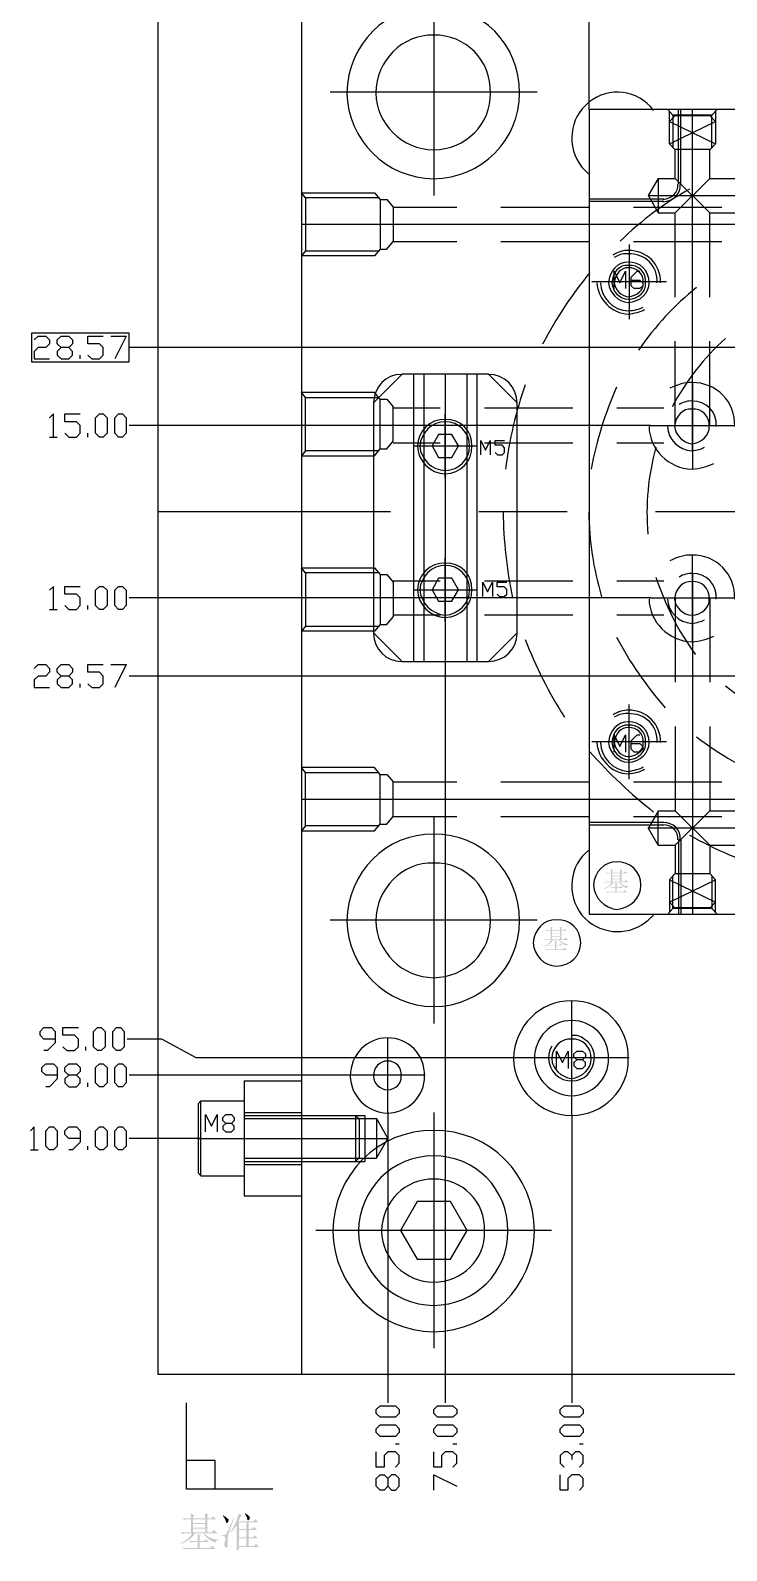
# Model space of a CAD drawing. Header units: inches. Extents: x 0 to 325, y 148 to 354.
# Drawn here: x 133.3 to 162.8, y 249.6 to 314.2 of the extents above; entities that cross this region are included whole.
import ezdxf

# ---------------------------------------------------------------- set-up
doc = ezdxf.new("R2010")
doc.units = ezdxf.units.IN
doc.header["$MEASUREMENT"] = 0

# ---------------------------------------------------------------- blocks, each defined once
blk = doc.blocks.new('AHH1270-500010_3')
at = {"transparency": 33554687}
h = blk.add_hatch(color=4, dxfattribs=at)
h.paths.add_polyline_path([(158.319, 278.446), (158.32, 278.487), (158.317, 278.559), (158.315, 278.593), (158.417, 278.549), (158.382, 278.518), (158.382, 278.446), (158.483, 278.446), (158.541, 278.504), (158.626, 278.42), (158.382, 278.42), (158.382, 278.062), (158.488, 278.062), (158.563, 278.137), (158.665, 278.035), (158.302, 278.035), (158.339, 277.991), (158.428, 277.926), (158.479, 277.906), (158.53, 277.886), (158.63, 277.862), (158.679, 277.857), (158.679, 277.84), (158.643, 277.833), (158.603, 277.804), (158.599, 277.782), (158.541, 277.804), (158.442, 277.858), (158.399, 277.891), (158.357, 277.923), (158.295, 277.995), (158.275, 278.035), (158.036, 278.035), (158.002, 277.982), (157.916, 277.892), (157.863, 277.855), (157.809, 277.819), (157.699, 277.764), (157.641, 277.747), (157.637, 277.764), (157.703, 277.795), (157.808, 277.863), (157.847, 277.9), (157.886, 277.936), (157.94, 278.004), (157.956, 278.035), (157.792, 278.035), (157.763, 278.035), (157.71, 278.028), (157.685, 278.022), (157.646, 278.062), (157.925, 278.062), (157.925, 278.42), (157.783, 278.42), (157.734, 278.411), (157.699, 278.446), (157.925, 278.446), (157.925, 278.482), (157.923, 278.553), (157.921, 278.588), (158.022, 278.54), (157.987, 278.509), (157.987, 278.446), (158.32, 278.446)])
h.paths.add_polyline_path([(157.987, 278.42), (157.987, 278.318), (158.32, 278.318), (158.32, 278.42), (157.987, 278.42)])
h.paths.add_polyline_path([(157.987, 278.291), (157.987, 278.189), (158.32, 278.189), (158.32, 278.291), (157.987, 278.291)])
h.paths.add_polyline_path([(157.987, 278.163), (157.987, 278.062), (158.32, 278.062), (158.32, 278.163), (157.987, 278.163)])
for points in [[(158.111, 277.822), (158.111, 277.877), (158.109, 277.974), (158.107, 278.017), (158.208, 277.968), (158.169, 277.941), (158.169, 277.822), (158.289, 277.822), (158.342, 277.875), (158.421, 277.795), (158.169, 277.795), (158.169, 277.631), (158.448, 277.631), (158.514, 277.697), (158.608, 277.604), (157.84, 277.604), (157.812, 277.604), (157.759, 277.598), (157.734, 277.591), (157.694, 277.631), (158.111, 277.631), (158.111, 277.795), (157.96, 277.795), (157.911, 277.786), (157.876, 277.822)], [(155.55, 275.374), (155.55, 275.429), (155.548, 275.527), (155.546, 275.569), (155.648, 275.52), (155.608, 275.493), (155.608, 275.374), (155.727, 275.374), (155.781, 275.427), (155.861, 275.347), (155.608, 275.347), (155.608, 275.183), (155.887, 275.183), (155.954, 275.25), (156.047, 275.157), (155.28, 275.157), (155.251, 275.157), (155.198, 275.15), (155.173, 275.144), (155.134, 275.183), (155.55, 275.183), (155.55, 275.347), (155.399, 275.347), (155.351, 275.338), (155.315, 275.374)], [(141.396, 250.3), (141.441, 250.3), (141.518, 250.309), (141.55, 250.317), (141.582, 250.326), (141.751, 250.682), (141.888, 251.03), (141.915, 251.023), (141.854, 250.843), (141.758, 250.566), (141.724, 250.471), (141.686, 250.375), (141.646, 250.196), (141.642, 250.113), (141.639, 250.029), (141.639, 249.898), (141.642, 249.85), (141.642, 249.799), (141.617, 249.756), (141.591, 249.765), (141.565, 249.774), (141.529, 249.797), (141.519, 249.812), (141.509, 249.828), (141.499, 249.864), (141.499, 249.884), (141.499, 249.904), (141.502, 249.939), (141.505, 249.953), (141.516, 249.993), (141.533, 250.068), (141.54, 250.103), (141.547, 250.137), (141.541, 250.191), (141.529, 250.211), (141.518, 250.232), (141.451, 250.263), (141.396, 250.273)], [(141.451, 251.133), (141.567, 251.064), (141.681, 250.964), (141.68, 250.932), (141.678, 250.899), (141.662, 250.851), (141.649, 250.836), (141.635, 250.821), (141.615, 250.806), (141.608, 250.806), (141.598, 250.806), (141.577, 250.84), (141.567, 250.874), (141.553, 250.921), (141.489, 251.044), (141.437, 251.119)], [(142.372, 251.208), (142.392, 251.221), (142.491, 251.156), (142.587, 251.061), (142.583, 251.03), (142.58, 251), (142.563, 250.957), (142.549, 250.945), (142.536, 250.933), (142.515, 250.921), (142.509, 250.921), (142.495, 250.921), (142.478, 250.955), (142.474, 250.989), (142.464, 251.033), (142.413, 251.143)], [(140.366, 250.041), (140.366, 250.126), (140.363, 250.276), (140.36, 250.341), (140.517, 250.266), (140.455, 250.225), (140.455, 250.041), (140.639, 250.041), (140.721, 250.123), (140.844, 250), (140.455, 250), (140.455, 249.748), (140.885, 249.748), (140.987, 249.85), (141.131, 249.707), (139.95, 249.707), (139.906, 249.707), (139.824, 249.697), (139.786, 249.686), (139.725, 249.748), (140.366, 249.748), (140.366, 250), (140.134, 250), (140.059, 249.986), (140.005, 250.041)]]:
    blk.add_hatch(color=4, dxfattribs=at).paths.add_polyline_path(points)
h = blk.add_hatch(color=4, dxfattribs=at)
h.paths.add_polyline_path([(155.759, 275.999), (155.758, 276.039), (155.756, 276.112), (155.754, 276.145), (155.856, 276.101), (155.821, 276.07), (155.821, 275.999), (155.923, 275.999), (155.98, 276.056), (156.064, 275.972), (155.821, 275.972), (155.821, 275.613), (155.927, 275.613), (156.002, 275.689), (156.105, 275.587), (155.741, 275.587), (155.779, 275.543), (155.867, 275.478), (155.918, 275.458), (155.969, 275.438), (156.069, 275.414), (156.118, 275.41), (156.118, 275.392), (156.082, 275.385), (156.042, 275.357), (156.038, 275.335), (155.98, 275.357), (155.88, 275.411), (155.839, 275.443), (155.796, 275.475), (155.734, 275.547), (155.714, 275.587), (155.475, 275.587), (155.442, 275.534), (155.355, 275.444), (155.302, 275.407), (155.249, 275.371), (155.138, 275.316), (155.08, 275.299), (155.076, 275.316), (155.142, 275.348), (155.248, 275.415), (155.287, 275.452), (155.325, 275.489), (155.38, 275.556), (155.395, 275.587), (155.231, 275.587), (155.202, 275.587), (155.149, 275.58), (155.125, 275.574), (155.084, 275.613), (155.364, 275.613), (155.364, 275.972), (155.222, 275.972), (155.173, 275.963), (155.138, 275.999), (155.364, 275.999), (155.364, 276.034), (155.362, 276.105), (155.359, 276.141), (155.462, 276.092), (155.426, 276.061), (155.426, 275.999), (155.758, 275.999)])
h.paths.add_polyline_path([(155.426, 275.972), (155.426, 275.87), (155.758, 275.87), (155.758, 275.972), (155.426, 275.972)])
h.paths.add_polyline_path([(155.426, 275.843), (155.426, 275.741), (155.758, 275.741), (155.758, 275.844), (155.426, 275.844)])
h.paths.add_polyline_path([(155.426, 275.715), (155.426, 275.613), (155.758, 275.613), (155.758, 275.715), (155.426, 275.715)])
h = blk.add_hatch(color=4, dxfattribs=at)
h.paths.add_polyline_path([(140.687, 251.002), (140.687, 251.063), (140.683, 251.176), (140.68, 251.227), (140.837, 251.159), (140.782, 251.111), (140.782, 251.002), (140.939, 251.002), (141.028, 251.091), (141.158, 250.961), (140.782, 250.961), (140.782, 250.41), (140.946, 250.41), (141.062, 250.526), (141.219, 250.369), (140.66, 250.369), (140.718, 250.3), (140.854, 250.202), (140.933, 250.171), (141.011, 250.14), (141.164, 250.103), (141.24, 250.096), (141.24, 250.069), (141.185, 250.058), (141.124, 250.014), (141.117, 249.98), (141.028, 250.014), (140.875, 250.098), (140.81, 250.147), (140.745, 250.197), (140.649, 250.307), (140.619, 250.369), (140.25, 250.369), (140.199, 250.287), (140.066, 250.149), (139.984, 250.092), (139.903, 250.036), (139.732, 249.953), (139.643, 249.926), (139.636, 249.953), (139.739, 250), (139.901, 250.105), (139.961, 250.161), (140.02, 250.217), (140.104, 250.321), (140.127, 250.369), (139.875, 250.369), (139.831, 250.369), (139.749, 250.358), (139.711, 250.348), (139.65, 250.41), (140.08, 250.41), (140.08, 250.961), (139.861, 250.961), (139.786, 250.947), (139.732, 251.002), (140.08, 251.002), (140.08, 251.057), (140.076, 251.166), (140.073, 251.22), (140.23, 251.145), (140.175, 251.097), (140.175, 251.002), (140.687, 251.002)])
h.paths.add_polyline_path([(140.175, 250.961), (140.175, 250.804), (140.687, 250.804), (140.687, 250.961), (140.175, 250.961)])
h.paths.add_polyline_path([(140.175, 250.763), (140.175, 250.606), (140.687, 250.606), (140.687, 250.763), (140.175, 250.763)])
h.paths.add_polyline_path([(140.175, 250.565), (140.175, 250.41), (140.687, 250.41), (140.687, 250.566), (140.175, 250.566)])
h = blk.add_hatch(color=4, dxfattribs=at)
h.paths.add_polyline_path([(142.017, 249.638), (142.02, 249.761), (142.024, 249.918), (142.024, 249.952), (142.024, 250.723), (141.969, 250.634), (141.843, 250.474), (141.772, 250.403), (141.751, 250.416), (141.819, 250.511), (141.937, 250.725), (141.987, 250.843), (142.036, 250.96), (142.099, 251.146), (142.112, 251.215), (142.256, 251.125), (142.202, 251.092), (142.171, 251.03), (142.119, 250.924), (142.099, 250.88), (142.726, 250.88), (142.822, 250.975), (142.959, 250.839), (142.529, 250.839), (142.529, 250.56), (142.679, 250.56), (142.768, 250.649), (142.897, 250.519), (142.529, 250.519), (142.529, 250.199), (142.706, 250.199), (142.795, 250.287), (142.925, 250.157), (142.529, 250.157), (142.529, 249.83), (142.747, 249.83), (142.843, 249.925), (142.979, 249.789), (142.119, 249.789), (142.119, 249.686), (142.017, 249.638)])
h.paths.add_polyline_path([(142.12, 250.157), (142.119, 249.83), (142.433, 249.83), (142.433, 250.157), (142.119, 250.157)])
h.paths.add_polyline_path([(142.12, 250.519), (142.119, 250.199), (142.433, 250.199), (142.433, 250.519), (142.119, 250.519)])
h.paths.add_polyline_path([(142.433, 250.839), (142.119, 250.839), (142.119, 250.56), (142.433, 250.56), (142.433, 250.839)])
at = {"color": 1, "transparency": 33554687}
for points in [[(156.999, 310.873), (156.999, 329.199), (157.825, 330.665), (157.825, 332.131)], [(133.305, 300.143), (137.457, 300.143), (137.457, 301.363), (133.305, 301.363), (133.305, 300.143)], [(133.423, 301.078), (133.591, 301.24), (133.915, 301.24), (134.078, 301.078), (134.078, 300.916), (133.915, 300.753), (133.591, 300.753), (133.423, 300.591), (133.423, 300.266), (134.078, 300.266)], [(134.565, 300.266), (134.889, 300.266), (135.052, 300.429), (135.052, 300.591), (134.889, 300.753), (134.565, 300.753), (134.402, 300.916), (134.402, 301.078), (134.565, 301.24), (134.889, 301.24), (135.052, 301.078), (135.052, 300.916), (134.889, 300.753)], [(135.706, 300.429), (135.868, 300.266), (136.193, 300.266), (136.355, 300.429), (136.355, 300.753), (136.193, 300.916), (135.706, 300.916), (135.706, 301.24), (136.355, 301.24)], [(136.68, 301.24), (137.334, 301.24), (136.847, 300.266)], [(134.565, 300.753), (134.402, 300.591), (134.402, 300.429), (134.565, 300.266)], [(135.381, 300.266), (135.381, 300.429)], [(165.544, 300.753), (137.457, 300.753)], [(134.24, 296.95), (134.24, 297.929), (134.078, 297.762)], [(134.727, 297.113), (134.889, 296.95), (135.219, 296.95), (135.381, 297.113), (135.381, 297.437), (135.219, 297.6), (134.727, 297.6), (134.727, 297.929), (135.381, 297.929)], [(136.193, 296.95), (136.031, 297.113), (136.031, 297.762), (136.193, 297.929), (136.355, 297.929), (136.518, 297.762), (136.518, 297.113), (136.355, 296.95), (136.193, 296.95)], [(137.01, 296.95), (136.847, 297.113), (136.847, 297.762), (137.01, 297.929), (137.172, 297.929), (137.334, 297.762), (137.334, 297.113), (137.172, 296.95), (137.01, 296.95)], [(135.706, 296.95), (135.706, 297.113)], [(144.783, 297.437), (137.457, 297.437)], [(134.078, 296.95), (134.402, 296.95)], [(148.556, 293.772), (138.678, 293.772)], [(156.069, 293.772), (152.31, 293.772)], [(178.596, 293.772), (159.823, 293.772)], [(134.24, 289.62), (134.24, 290.599), (134.078, 290.437)], [(134.727, 289.787), (134.889, 289.62), (135.219, 289.62), (135.381, 289.787), (135.381, 290.112), (135.219, 290.274), (134.727, 290.274), (134.727, 290.599), (135.381, 290.599)], [(136.193, 289.62), (136.031, 289.787), (136.031, 290.437), (136.193, 290.599), (136.355, 290.599), (136.518, 290.437), (136.518, 289.787), (136.355, 289.62), (136.193, 289.62)], [(137.01, 289.62), (136.847, 289.787), (136.847, 290.437), (137.01, 290.599), (137.172, 290.599), (137.334, 290.437), (137.334, 289.787), (137.172, 289.62), (137.01, 289.62)], [(144.955, 290.112), (137.457, 290.112)], [(134.078, 289.62), (134.402, 289.62)], [(135.706, 289.62), (135.706, 289.787)], [(133.423, 287.121), (133.591, 287.283), (133.915, 287.283), (134.078, 287.121), (134.078, 286.958), (133.915, 286.796), (133.591, 286.796), (133.423, 286.634), (133.423, 286.309), (134.078, 286.309)], [(134.565, 286.309), (134.889, 286.309), (135.052, 286.471), (135.052, 286.634), (134.889, 286.796), (134.565, 286.796), (134.402, 286.958), (134.402, 287.121), (134.565, 287.283), (134.889, 287.283), (135.052, 287.121), (135.052, 286.958), (134.889, 286.796)], [(134.565, 286.796), (134.402, 286.634), (134.402, 286.471), (134.565, 286.309)], [(135.706, 286.471), (135.868, 286.309), (136.193, 286.309), (136.355, 286.471), (136.355, 286.796), (136.193, 286.958), (135.706, 286.958), (135.706, 287.283), (136.355, 287.283)], [(136.68, 287.283), (137.334, 287.283), (136.847, 286.309)], [(165.397, 286.796), (137.457, 286.796)], [(150.888, 287.411), (150.888, 255.915)], [(135.381, 286.309), (135.381, 286.471)], [(134.319, 271.373), (133.832, 271.373), (133.669, 271.535), (133.669, 271.697), (133.832, 271.865), (134.156, 271.865), (134.319, 271.697), (134.319, 271.21), (133.994, 270.886), (133.832, 270.886)], [(134.643, 271.048), (134.806, 270.886), (135.135, 270.886), (135.298, 271.048), (135.298, 271.373), (135.135, 271.535), (134.643, 271.535), (134.643, 271.865), (135.298, 271.865)], [(136.109, 270.886), (135.947, 271.048), (135.947, 271.697), (136.109, 271.865), (136.272, 271.865), (136.434, 271.697), (136.434, 271.048), (136.272, 270.886), (136.109, 270.886)], [(136.926, 270.886), (136.764, 271.048), (136.764, 271.697), (136.926, 271.865), (137.088, 271.865), (137.251, 271.697), (137.251, 271.048), (137.088, 270.886), (136.926, 270.886)], [(154.677, 270.571), (140.306, 270.571), (138.84, 271.373), (137.374, 271.373)], [(135.622, 270.886), (135.622, 271.048)], [(134.402, 269.838), (133.915, 269.838), (133.753, 270), (133.753, 270.162), (133.915, 270.325), (134.24, 270.325), (134.402, 270.162), (134.402, 269.675), (134.078, 269.346), (133.915, 269.346)], [(134.889, 269.346), (135.219, 269.346), (135.381, 269.513), (135.381, 269.675), (135.219, 269.838), (134.889, 269.838), (134.727, 270), (134.727, 270.162), (134.889, 270.325), (135.219, 270.325), (135.381, 270.162), (135.381, 270), (135.219, 269.838)], [(136.193, 269.346), (136.031, 269.513), (136.031, 270.162), (136.193, 270.325), (136.355, 270.325), (136.518, 270.162), (136.518, 269.513), (136.355, 269.346), (136.193, 269.346)], [(137.01, 269.346), (136.847, 269.513), (136.847, 270.162), (137.01, 270.325), (137.172, 270.325), (137.334, 270.162), (137.334, 269.513), (137.172, 269.346), (137.01, 269.346)], [(134.889, 269.838), (134.727, 269.675), (134.727, 269.513), (134.889, 269.346)], [(135.706, 269.346), (135.706, 269.513)], [(146.859, 269.838), (137.457, 269.838)], [(148.448, 268.249), (148.448, 255.915)], [(156.266, 268.126), (156.266, 255.915)], [(133.423, 266.664), (133.423, 267.639), (133.261, 267.476)], [(134.078, 266.664), (133.915, 266.827), (133.915, 267.476), (134.078, 267.639), (134.24, 267.639), (134.402, 267.476), (134.402, 266.827), (134.24, 266.664), (134.078, 266.664)], [(135.381, 267.152), (134.889, 267.152), (134.727, 267.314), (134.727, 267.476), (134.889, 267.639), (135.219, 267.639), (135.381, 267.476), (135.381, 266.989), (135.052, 266.664), (134.889, 266.664)], [(136.193, 266.664), (136.031, 266.827), (136.031, 267.476), (136.193, 267.639), (136.355, 267.639), (136.518, 267.476), (136.518, 266.827), (136.355, 266.664), (136.193, 266.664)], [(137.01, 266.664), (136.847, 266.827), (136.847, 267.476), (137.01, 267.639), (137.172, 267.639), (137.334, 267.476), (137.334, 266.827), (137.172, 266.664), (137.01, 266.664)], [(135.706, 266.664), (135.706, 266.827)], [(140.508, 267.152), (137.457, 267.152)], [(133.261, 266.664), (133.591, 266.664)], [(148.935, 255.467), (148.773, 255.305), (148.118, 255.305), (147.956, 255.467), (147.956, 255.629), (148.118, 255.792), (148.773, 255.792), (148.935, 255.629), (148.935, 255.467)], [(151.38, 255.467), (151.213, 255.305), (150.564, 255.305), (150.401, 255.467), (150.401, 255.629), (150.564, 255.792), (151.213, 255.792), (151.38, 255.629), (151.38, 255.467)], [(156.753, 255.467), (156.59, 255.305), (155.941, 255.305), (155.774, 255.467), (155.774, 255.629), (155.941, 255.792), (156.59, 255.792), (156.753, 255.629), (156.753, 255.467)], [(148.935, 254.65), (148.773, 254.488), (148.118, 254.488), (147.956, 254.65), (147.956, 254.818), (148.118, 254.98), (148.773, 254.98), (148.935, 254.818), (148.935, 254.65)], [(151.38, 254.65), (151.213, 254.488), (150.564, 254.488), (150.401, 254.65), (150.401, 254.818), (150.564, 254.98), (151.213, 254.98), (151.38, 254.818), (151.38, 254.65)], [(156.753, 254.65), (156.59, 254.488), (155.941, 254.488), (155.774, 254.65), (155.774, 254.818), (155.941, 254.98), (156.59, 254.98), (156.753, 254.818), (156.753, 254.65)], [(148.773, 253.189), (148.935, 253.352), (148.935, 253.676), (148.773, 253.839), (148.448, 253.839), (148.286, 253.676), (148.286, 253.189), (147.956, 253.189), (147.956, 253.839)], [(148.935, 254.163), (148.773, 254.163)], [(151.213, 253.189), (151.38, 253.352), (151.38, 253.676), (151.213, 253.839), (150.888, 253.839), (150.726, 253.676), (150.726, 253.189), (150.401, 253.189), (150.401, 253.839)], [(151.38, 254.163), (151.213, 254.163)], [(156.266, 253.676), (156.103, 253.839), (155.941, 253.839), (155.774, 253.676), (155.774, 253.352), (155.941, 253.189)], [(156.59, 253.189), (156.753, 253.352), (156.753, 253.676), (156.59, 253.839), (156.428, 253.839), (156.266, 253.676), (156.266, 253.514)], [(156.753, 254.163), (156.59, 254.163)], [(148.935, 252.373), (148.935, 252.697), (148.773, 252.86), (148.61, 252.86), (148.448, 252.697), (148.448, 252.373), (148.286, 252.21), (148.118, 252.21), (147.956, 252.373), (147.956, 252.697), (148.118, 252.86), (148.286, 252.86), (148.448, 252.697)], [(150.401, 252.21), (150.401, 252.86), (151.38, 252.373)], [(156.59, 252.21), (156.753, 252.373), (156.753, 252.697), (156.59, 252.86), (156.266, 252.86), (156.103, 252.697), (156.103, 252.21), (155.774, 252.21), (155.774, 252.86)], [(148.448, 252.373), (148.61, 252.21), (148.773, 252.21), (148.935, 252.373)]]:
    blk.add_lwpolyline(points, dxfattribs=at)
at = {"color": 4, "transparency": 33554687}
for points in [[(138.678, 257.135), (199.741, 257.135), (199.741, 330.414), (138.678, 330.414), (138.678, 257.135)], [(144.783, 330.414), (144.783, 257.135)], [(156.999, 276.676), (181.42, 276.676), (181.42, 310.873), (156.999, 310.873), (156.999, 276.676)], [(160.797, 307.695), (160.797, 310.873)], [(160.905, 307.695), (160.905, 310.873)], [(156.999, 307.07), (160.172, 307.07)], [(156.999, 306.967), (160.172, 306.967)], [(149.058, 299.622), (147.838, 298.402)], [(152.723, 299.622), (149.058, 299.622)], [(149.545, 299.622), (149.545, 287.411)], [(149.978, 299.622), (149.978, 287.411)], [(150.888, 299.622), (150.888, 287.411)], [(151.803, 299.622), (151.803, 287.411)], [(152.231, 299.622), (152.231, 287.411)], [(153.943, 298.402), (152.723, 299.622)], [(147.838, 298.402), (147.838, 288.631)], [(153.943, 288.631), (153.943, 298.402)], [(147.838, 288.631), (149.058, 287.411)], [(152.723, 287.411), (153.943, 288.631)], [(149.058, 287.411), (152.723, 287.411)], [(156.999, 280.582), (160.172, 280.582)], [(156.999, 280.479), (160.172, 280.479)], [(160.797, 279.854), (160.797, 276.676)], [(160.905, 279.854), (160.905, 276.676)], [(156.266, 268.126), (156.266, 273.011)], [(148.448, 268.249), (148.448, 271.422)], [(155.621, 270.123), (155.621, 270.856), (155.867, 270.369), (156.108, 270.856), (156.108, 270.123)], [(156.477, 270.123), (156.723, 270.123), (156.841, 270.246), (156.841, 270.369), (156.723, 270.492), (156.477, 270.492), (156.354, 270.615), (156.354, 270.738), (156.477, 270.856), (156.723, 270.856), (156.841, 270.738), (156.841, 270.615), (156.723, 270.492)], [(158.706, 270.571), (153.82, 270.571)], [(156.477, 270.492), (156.354, 270.369), (156.354, 270.246), (156.477, 270.123)], [(142.343, 269.592), (142.343, 264.706)], [(142.343, 269.592), (144.783, 269.592)], [(150.032, 269.838), (146.859, 269.838)], [(142.343, 264.706), (144.783, 264.706)], [(149.698, 264.465), (148.989, 263.24), (149.698, 262.02), (151.105, 262.02), (151.813, 263.24), (151.105, 264.465), (149.698, 264.465)], [(143.563, 252.25), (139.898, 252.25), (139.898, 255.915)], [(141.118, 252.25), (141.118, 253.47), (139.898, 253.47)]]:
    blk.add_lwpolyline(points, dxfattribs=at)
at = {"color": 6, "transparency": 33554687}
for points in [[(150.401, 316.005), (150.401, 307.208)], [(154.8, 311.606), (146.003, 311.606)], [(158.706, 305.132), (158.706, 301.959)], [(158.061, 303.257), (158.061, 303.991), (158.307, 303.503), (158.553, 303.991), (158.553, 303.257)], [(158.794, 303.622), (159.163, 303.622), (159.286, 303.503), (159.286, 303.38), (159.163, 303.257), (158.917, 303.257), (158.794, 303.38), (158.794, 303.745), (159.04, 303.991), (159.163, 303.991)], [(160.295, 303.543), (157.117, 303.543)], [(150.888, 295.228), (150.888, 297.915)], [(149.545, 296.572), (152.231, 296.572)], [(150.608, 297.059), (150.327, 296.572), (150.608, 296.08), (151.174, 296.08), (151.454, 296.572), (151.174, 297.059), (150.608, 297.059)], [(152.394, 296.193), (152.394, 296.803), (152.595, 296.394), (152.802, 296.803), (152.802, 296.193)], [(153.004, 296.296), (153.107, 296.193), (153.309, 296.193), (153.412, 296.296), (153.412, 296.498), (153.309, 296.601), (153.004, 296.601), (153.004, 296.803), (153.412, 296.803)], [(150.888, 289.118), (150.888, 291.804)], [(150.608, 290.953), (150.327, 290.461), (150.608, 289.974), (151.174, 289.974), (151.454, 290.461), (151.174, 290.953), (150.608, 290.953)], [(152.482, 290.171), (152.482, 290.786), (152.684, 290.378), (152.891, 290.786), (152.891, 290.171)], [(153.092, 290.274), (153.196, 290.171), (153.397, 290.171), (153.501, 290.274), (153.501, 290.476), (153.397, 290.579), (153.092, 290.579), (153.092, 290.786), (153.501, 290.786)], [(149.545, 290.461), (152.231, 290.461)], [(158.706, 282.417), (158.706, 285.591)], [(158.061, 283.559), (158.061, 284.292), (158.307, 283.805), (158.553, 284.292), (158.553, 283.559)], [(158.794, 283.928), (159.163, 283.928), (159.286, 283.805), (159.286, 283.682), (159.163, 283.559), (158.917, 283.559), (158.794, 283.682), (158.794, 284.046), (159.04, 284.292), (159.163, 284.292)], [(160.295, 284.007), (157.117, 284.007)], [(150.401, 280.828), (150.401, 272.037)], [(154.8, 276.43), (146.003, 276.43)], [(140.385, 268.618), (140.508, 268.741)], [(140.508, 265.562), (140.508, 268.741)], [(140.508, 268.741), (142.343, 268.741)], [(140.385, 268.618), (140.385, 265.685)], [(140.385, 268.126), (140.385, 266.172)], [(140.704, 267.427), (140.704, 268.16), (140.95, 267.668), (141.192, 268.16), (141.192, 267.427)], [(141.56, 267.427), (141.806, 267.427), (141.925, 267.545), (141.925, 267.668), (141.806, 267.791), (141.56, 267.791), (141.437, 267.914), (141.437, 268.037), (141.56, 268.16), (141.806, 268.16), (141.925, 268.037), (141.925, 267.914), (141.806, 267.791)], [(142.343, 268.249), (144.783, 268.249)], [(142.343, 268.126), (147.469, 268.126), (147.469, 266.172)], [(147.08, 268.126), (147.228, 267.983)], [(147.08, 268.126), (147.08, 266.172)], [(150.401, 268.249), (150.401, 258.237)], [(141.56, 267.791), (141.437, 267.668), (141.437, 267.545), (141.56, 267.427)], [(142.343, 267.993), (147.961, 267.993), (147.961, 266.31)], [(147.228, 267.983), (147.228, 266.32)], [(147.961, 267.993), (148.448, 267.152)], [(140.385, 267.152), (148.448, 267.152)], [(147.961, 266.31), (148.448, 267.152)], [(142.343, 266.31), (147.961, 266.31)], [(142.343, 266.172), (147.469, 266.172)], [(147.228, 266.32), (147.08, 266.172)], [(140.385, 265.685), (140.508, 265.562)], [(140.508, 265.562), (142.343, 265.562)], [(142.343, 266.049), (144.783, 266.049)], [(155.41, 263.24), (145.393, 263.24)]]:
    blk.add_lwpolyline(points, dxfattribs=at)
at = {"color": 2, "transparency": 33554687}
for points in [[(160.565, 310.627), (160.344, 310.873)], [(160.418, 309.407), (160.418, 310.799)], [(161.392, 296.389), (161.392, 310.873)], [(162.445, 310.873), (162.218, 310.627)], [(162.371, 310.799), (162.371, 309.407)], [(160.639, 310.603), (160.418, 310.362)], [(160.418, 310.362), (162.371, 309.407)], [(160.418, 309.407), (162.371, 310.362)], [(160.565, 310.627), (160.565, 309.235)], [(162.218, 310.627), (160.565, 310.627)], [(162.145, 310.603), (160.639, 310.603)], [(162.371, 310.362), (162.145, 310.603)], [(162.218, 309.235), (162.218, 310.627)], [(160.639, 309.161), (160.418, 309.407)], [(162.371, 309.407), (162.145, 309.161)], [(162.145, 309.161), (160.639, 309.161)], [(160.659, 307.941), (160.659, 309.161)], [(162.125, 307.941), (162.125, 309.161)], [(159.931, 307.941), (159.508, 307.208)], [(159.931, 307.941), (159.931, 306.475)], [(159.931, 307.941), (160.659, 307.941)], [(162.125, 306.475), (160.659, 307.941)], [(160.659, 306.475), (162.125, 307.941)], [(162.125, 307.941), (164.152, 307.941)], [(159.508, 307.208), (181.42, 307.208)], [(159.931, 306.49), (159.518, 307.208)], [(159.931, 306.475), (160.659, 306.475)], [(160.659, 302.898), (160.659, 306.475)], [(162.125, 306.475), (164.117, 306.475)], [(162.125, 302.898), (162.125, 306.475)], [(160.659, 297.437), (160.659, 301.019)], [(162.125, 297.437), (162.125, 301.019)], [(161.392, 299.272), (161.392, 295.607)], [(147.887, 298.844), (144.783, 298.844)], [(147.887, 298.844), (144.783, 298.844)], [(144.955, 296.37), (144.955, 298.633), (144.783, 298.844)], [(144.955, 298.633), (148.055, 298.633)], [(148.128, 298.559), (147.887, 298.844)], [(148.128, 298.559), (147.887, 298.844)], [(148.128, 298.559), (147.887, 298.844)], [(148.128, 298.559), (148.409, 298.559)], [(148.128, 296.444), (148.128, 298.559)], [(148.128, 296.444), (148.128, 298.559)], [(148.128, 296.444), (148.128, 298.559)], [(148.409, 298.559), (148.679, 298.234)], [(148.679, 296.768), (148.679, 298.234)], [(150.672, 298.17), (148.679, 298.17)], [(156.305, 298.17), (152.551, 298.17)], [(160.172, 298.17), (158.179, 298.17)], [(159.616, 297.437), (144.783, 297.437)], [(159.562, 297.437), (163.227, 297.437)], [(148.409, 296.444), (148.679, 296.768)], [(148.679, 296.704), (150.672, 296.704)], [(152.551, 296.704), (156.305, 296.704)], [(158.179, 296.704), (160.172, 296.704)], [(144.783, 296.158), (147.887, 296.158), (148.128, 296.444)], [(144.955, 296.37), (144.783, 296.158)], [(148.055, 296.37), (144.955, 296.37)], [(147.887, 296.158), (148.128, 296.444)], [(147.887, 296.158), (148.128, 296.444)], [(148.128, 296.444), (148.409, 296.444)], [(161.392, 288.277), (161.392, 291.942)], [(144.955, 291.18), (144.783, 291.391)], [(144.783, 291.391), (147.887, 291.391)], [(147.887, 291.391), (148.128, 291.106)], [(147.887, 291.391), (148.128, 291.106)], [(147.887, 291.391), (148.128, 291.106)], [(144.955, 291.18), (144.955, 288.916)], [(148.055, 291.18), (144.955, 291.18)], [(148.128, 291.106), (148.128, 288.99)], [(148.128, 291.106), (148.128, 288.99)], [(148.128, 291.106), (148.128, 288.99)], [(148.128, 291.106), (148.409, 291.106), (148.679, 290.781)], [(148.679, 290.845), (150.672, 290.845)], [(148.679, 290.781), (148.679, 289.315)], [(152.551, 290.845), (156.305, 290.845)], [(158.179, 290.845), (160.172, 290.845)], [(161.392, 291.16), (161.392, 276.676)], [(159.616, 290.112), (144.783, 290.112)], [(159.562, 290.112), (163.227, 290.112)], [(160.659, 290.112), (160.659, 286.53)], [(162.125, 290.112), (162.125, 286.53)], [(150.672, 289.379), (148.679, 289.379)], [(156.305, 289.379), (152.551, 289.379)], [(160.172, 289.379), (158.179, 289.379)], [(144.955, 288.916), (144.783, 288.705)], [(144.955, 288.916), (148.055, 288.916)], [(148.128, 288.99), (147.887, 288.705)], [(148.128, 288.99), (147.887, 288.705)], [(148.128, 288.99), (147.887, 288.705)], [(148.128, 288.99), (148.409, 288.99), (148.679, 289.315)], [(147.887, 288.705), (144.783, 288.705)], [(147.887, 288.705), (144.783, 288.705)], [(160.659, 284.651), (160.659, 281.074)], [(162.125, 284.651), (162.125, 281.074)], [(159.931, 281.06), (159.518, 280.341)], [(159.931, 279.608), (159.931, 281.074)], [(159.931, 281.074), (160.659, 281.074)], [(160.659, 281.074), (162.125, 279.608)], [(162.125, 281.074), (160.659, 279.608)], [(162.125, 281.074), (164.117, 281.074)], [(159.931, 279.608), (159.508, 280.341)], [(159.508, 280.341), (181.42, 280.341)], [(159.931, 279.608), (160.659, 279.608)], [(160.659, 279.608), (160.659, 278.388)], [(162.125, 279.608), (164.152, 279.608)], [(162.125, 279.608), (162.125, 278.388)], [(162.145, 278.388), (160.639, 278.388), (160.418, 278.142)], [(162.371, 278.142), (162.145, 278.388)], [(160.418, 278.142), (162.371, 277.188)], [(160.418, 277.188), (162.371, 278.142)], [(160.418, 278.142), (160.418, 276.75)], [(160.565, 276.922), (160.565, 278.314)], [(162.218, 278.314), (162.218, 276.922)], [(162.371, 276.75), (162.371, 278.142)], [(160.639, 276.947), (160.418, 277.188)], [(162.371, 277.188), (162.145, 276.947)], [(160.565, 276.922), (160.344, 276.676)], [(162.218, 276.922), (160.565, 276.922)], [(162.145, 276.947), (160.639, 276.947)], [(162.445, 276.676), (162.218, 276.922)]]:
    blk.add_lwpolyline(points, dxfattribs=at)
at = {"transparency": 33554687}
for points in [[(144.783, 307.331), (147.887, 307.331), (148.128, 307.046)], [(144.955, 307.119), (144.783, 307.331)], [(144.955, 307.119), (144.955, 304.856), (144.783, 304.645)], [(148.055, 307.119), (144.955, 307.119)], [(147.887, 307.331), (148.128, 307.046)], [(147.887, 307.331), (148.128, 307.046)], [(148.128, 307.046), (148.409, 307.046)], [(148.128, 307.046), (148.128, 304.93)], [(148.128, 307.046), (148.128, 304.93)], [(148.128, 307.046), (148.128, 304.93)], [(148.409, 307.046), (148.679, 306.721)], [(148.679, 306.721), (151.375, 306.721)], [(148.679, 306.721), (148.679, 305.255)], [(153.25, 306.721), (157.004, 306.721)], [(158.883, 306.721), (162.637, 306.721)], [(144.783, 305.988), (163.576, 305.988)], [(148.128, 304.93), (147.887, 304.645)], [(148.128, 304.93), (147.887, 304.645)], [(148.128, 304.93), (147.887, 304.645)], [(148.128, 304.93), (148.409, 304.93)], [(148.409, 304.93), (148.679, 305.255)], [(148.679, 305.255), (151.375, 305.255)], [(153.25, 305.255), (157.004, 305.255)], [(158.883, 305.255), (162.637, 305.255)], [(147.887, 304.645), (144.783, 304.645)], [(147.887, 304.645), (144.783, 304.645)], [(144.955, 304.856), (148.055, 304.856)], [(144.955, 282.693), (144.783, 282.905)], [(147.887, 282.905), (144.783, 282.905)], [(147.887, 282.905), (144.783, 282.905)], [(148.128, 282.619), (147.887, 282.905)], [(148.128, 282.619), (147.887, 282.905)], [(148.128, 282.619), (147.887, 282.905)], [(144.955, 280.43), (144.955, 282.693)], [(144.955, 282.693), (148.055, 282.693)], [(148.128, 280.504), (148.128, 282.619)], [(148.128, 280.504), (148.128, 282.619)], [(148.128, 280.504), (148.128, 282.619)], [(148.128, 282.619), (148.409, 282.619), (148.679, 282.294)], [(148.679, 280.828), (148.679, 282.294)], [(148.679, 282.294), (151.375, 282.294)], [(153.25, 282.294), (157.004, 282.294)], [(158.883, 282.294), (162.637, 282.294)], [(144.783, 281.561), (163.576, 281.561)], [(144.955, 280.43), (144.783, 280.218)], [(148.055, 280.43), (144.955, 280.43)], [(147.887, 280.218), (148.128, 280.504)], [(147.887, 280.218), (148.128, 280.504)], [(147.887, 280.218), (148.128, 280.504)], [(148.128, 280.504), (148.409, 280.504), (148.679, 280.828)], [(148.679, 280.828), (151.375, 280.828)], [(153.25, 280.828), (157.004, 280.828)], [(158.883, 280.828), (162.637, 280.828)], [(144.783, 280.218), (147.887, 280.218)]]:
    blk.add_lwpolyline(points, dxfattribs=at)
at = {"color": 4, "transparency": 33554687}
for points, knots in [([(154.037, 311.567), (154.068, 309.584), (152.427, 307.944), (150.396, 307.926), (148.38, 307.944), (146.74, 309.584), (146.707, 311.567), (146.74, 313.631), (148.38, 315.272), (150.396, 315.257), (152.427, 315.272), (154.068, 313.631), (154.037, 311.567)], [0, 0, 0, 0, 1, 1, 1, 2, 2, 2, 3, 3, 3, 4, 4, 4, 4]), ([(152.807, 311.567), (152.846, 310.259), (151.753, 309.165), (150.396, 309.156), (149.055, 309.165), (147.961, 310.259), (147.936, 311.567), (147.961, 312.957), (149.055, 314.05), (150.396, 314.027), (151.753, 314.05), (152.846, 312.957), (152.807, 311.567)], [0, 0, 0, 0, 1, 1, 1, 2, 2, 2, 3, 3, 3, 4, 4, 4, 4]), ([(159.744, 310.829), (159.071, 311.718), (157.841, 311.854), (156.989, 311.173), (156.156, 310.505), (156.02, 309.275), (156.694, 308.418), (156.784, 308.32), (156.886, 308.218), (156.989, 308.123)], [0, 0, 0, 0, 1, 1, 1, 2, 2, 2, 3, 3, 3, 3]), ([(154.037, 276.391), (154.068, 274.411), (152.427, 272.771), (150.396, 272.75), (148.38, 272.771), (146.74, 274.411), (146.707, 276.391), (146.74, 278.458), (148.38, 280.099), (150.396, 280.081), (152.427, 280.099), (154.068, 278.458), (154.037, 276.391)], [0, 0, 0, 0, 1, 1, 1, 2, 2, 2, 3, 3, 3, 4, 4, 4, 4]), ([(156.989, 279.392), (156.156, 278.751), (156.02, 277.522), (156.694, 276.637), (157.369, 275.837), (158.599, 275.7), (159.399, 276.342), (159.553, 276.465), (159.655, 276.567), (159.744, 276.637)], [0, 0, 0, 0, 1, 1, 1, 2, 2, 2, 3, 3, 3, 3]), ([(152.807, 276.391), (152.846, 275.086), (151.753, 273.992), (150.396, 273.98), (149.055, 273.992), (147.961, 275.086), (147.936, 276.391), (147.961, 277.784), (149.055, 278.877), (150.396, 278.851), (151.753, 278.877), (152.846, 277.784), (152.807, 276.391)], [0, 0, 0, 0, 1, 1, 1, 2, 2, 2, 3, 3, 3, 4, 4, 4, 4]), ([(159.203, 277.916), (159.207, 277.369), (158.761, 276.923), (158.17, 276.883), (157.661, 276.923), (157.215, 277.369), (157.186, 277.916), (157.215, 278.469), (157.661, 278.915), (158.17, 278.9), (158.761, 278.915), (159.207, 278.469), (159.203, 277.916)], [0, 0, 0, 0, 1, 1, 1, 2, 2, 2, 3, 3, 3, 4, 4, 4, 4]), ([(156.644, 275.456), (156.646, 274.921), (156.2, 274.475), (155.611, 274.472), (155.1, 274.475), (154.654, 274.921), (154.627, 275.456), (154.654, 276.021), (155.1, 276.467), (155.611, 276.44), (156.2, 276.467), (156.646, 276.021), (156.644, 275.456)], [0, 0, 0, 0, 1, 1, 1, 2, 2, 2, 3, 3, 3, 4, 4, 4, 4]), ([(158.661, 270.536), (158.709, 269.224), (157.616, 268.13), (156.251, 268.126), (154.918, 268.13), (153.824, 269.224), (153.791, 270.536), (153.824, 271.922), (154.918, 273.015), (156.251, 272.996), (157.616, 273.015), (158.709, 271.922), (158.661, 270.536)], [0, 0, 0, 0, 1, 1, 1, 2, 2, 2, 3, 3, 3, 4, 4, 4, 4]), ([(157.825, 270.536), (157.854, 269.696), (157.143, 268.985), (156.251, 268.962), (155.39, 268.985), (154.679, 269.696), (154.677, 270.536), (154.679, 271.449), (155.39, 272.16), (156.251, 272.16), (157.143, 272.16), (157.854, 271.449), (157.825, 270.536)], [0, 0, 0, 0, 1, 1, 1, 2, 2, 2, 3, 3, 3, 4, 4, 4, 4]), ([(150.003, 269.798), (150.036, 268.962), (149.326, 268.251), (148.428, 268.224), (147.572, 268.251), (146.861, 268.962), (146.854, 269.798), (146.861, 270.716), (147.572, 271.427), (148.428, 271.422), (149.326, 271.427), (150.036, 270.716), (150.003, 269.798)], [0, 0, 0, 0, 1, 1, 1, 2, 2, 2, 3, 3, 3, 4, 4, 4, 4]), ([(155.414, 271.077), (155.153, 270.652), (155.282, 270.047), (155.71, 269.749), (156.187, 269.459), (156.792, 269.588), (157.038, 269.995), (157.38, 270.493), (157.251, 271.098), (156.792, 271.373), (156.64, 271.495), (156.455, 271.55), (156.251, 271.52)], [0, 0, 0, 0, 1, 1, 1, 2, 2, 2, 3, 3, 3, 4, 4, 4, 4]), ([(157.087, 270.536), (157.097, 270.114), (156.725, 269.742), (156.251, 269.7), (155.808, 269.742), (155.436, 270.114), (155.414, 270.536), (155.436, 271.031), (155.808, 271.403), (156.251, 271.373), (156.725, 271.403), (157.097, 271.031), (157.087, 270.536)], [0, 0, 0, 0, 1, 1, 1, 2, 2, 2, 3, 3, 3, 4, 4, 4, 4]), ([(149.019, 269.798), (149.059, 269.502), (148.786, 269.228), (148.428, 269.208), (148.111, 269.228), (147.838, 269.502), (147.838, 269.798), (147.838, 270.176), (148.111, 270.45), (148.428, 270.438), (148.786, 270.45), (149.059, 270.176), (149.019, 269.798)], [0, 0, 0, 0, 1, 1, 1, 2, 2, 2, 3, 3, 3, 4, 4, 4, 4]), ([(154.677, 263.206), (154.678, 260.884), (152.764, 258.97), (150.396, 258.926), (148.043, 258.97), (146.129, 260.884), (146.116, 263.206), (146.129, 265.606), (148.043, 267.519), (150.396, 267.486), (152.764, 267.519), (154.678, 265.606), (154.677, 263.206)], [0, 0, 0, 0, 1, 1, 1, 2, 2, 2, 3, 3, 3, 4, 4, 4, 4]), ([(153.545, 263.206), (153.579, 261.491), (152.157, 260.07), (150.396, 260.057), (148.65, 260.07), (147.228, 261.491), (147.199, 263.206), (147.228, 264.999), (148.65, 266.42), (150.396, 266.404), (152.157, 266.42), (153.579, 264.999), (153.545, 263.206)], [0, 0, 0, 0, 1, 1, 1, 2, 2, 2, 3, 3, 3, 4, 4, 4, 4]), ([(152.561, 263.206), (152.602, 262.031), (151.618, 261.047), (150.396, 261.041), (149.19, 261.047), (148.205, 262.031), (148.182, 263.206), (148.205, 264.459), (149.19, 265.443), (150.396, 265.42), (151.618, 265.443), (152.602, 264.459), (152.561, 263.206)], [0, 0, 0, 0, 1, 1, 1, 2, 2, 2, 3, 3, 3, 4, 4, 4, 4])]:
    blk.add_open_spline(points, degree=3, knots=knots, dxfattribs=at)
for points in [[(161.269, 307.484), (160.219, 306.89), (159.228, 306.152), (158.317, 305.27)], [(160.137, 307.041), (160.519, 307.074), (160.799, 307.354), (160.777, 307.68)], [(160.137, 306.942), (160.579, 306.967), (160.907, 307.295), (160.875, 307.68)], [(157.038, 303.941), (156.277, 303.024), (155.598, 301.992), (155.021, 300.891)], [(161.564, 303.302), (160.643, 302.565), (159.808, 301.665), (159.104, 300.645)], [(162.794, 301.137), (161.892, 300.33), (161.118, 299.346), (160.531, 298.234)], [(149.019, 299.612), (148.386, 299.625), (147.839, 299.078), (147.838, 298.382)], [(153.939, 298.382), (153.945, 299.078), (153.399, 299.625), (152.709, 299.612)], [(154.283, 299.169), (153.894, 298.042), (153.609, 296.84), (153.447, 295.578)], [(158.17, 299.071), (157.679, 297.977), (157.317, 296.804), (157.087, 295.578)], [(159.842, 296.513), (159.511, 295.332), (159.392, 294.086), (159.498, 292.823)], [(153.348, 293.757), (153.359, 292.546), (153.503, 291.319), (153.742, 290.117)], [(156.989, 293.757), (156.999, 292.557), (157.182, 291.343), (157.53, 290.166)], [(159.842, 291.002), (160.21, 289.841), (160.784, 288.728), (161.515, 287.706)], [(147.838, 288.592), (147.839, 287.959), (148.386, 287.412), (149.019, 287.411)], [(152.709, 287.411), (153.399, 287.412), (153.945, 287.959), (153.939, 288.592)], [(154.283, 288.346), (154.736, 287.198), (155.291, 286.095), (155.956, 285.05)], [(158.17, 288.444), (158.738, 287.379), (159.429, 286.365), (160.236, 285.443)], [(162.794, 286.378), (163.767, 285.599), (164.851, 284.973), (165.992, 284.558)], [(161.564, 284.213), (162.551, 283.468), (163.614, 282.854), (164.713, 282.393)], [(157.038, 283.574), (157.859, 282.644), (158.758, 281.797), (159.744, 281.015)], [(160.875, 279.835), (160.907, 280.259), (160.579, 280.587), (160.137, 280.573)], [(160.777, 279.835), (160.799, 280.2), (160.519, 280.48), (160.137, 280.474)], [(161.269, 280.031), (162.352, 279.433), (163.486, 278.944), (164.664, 278.555)]]:
    blk.add_open_spline(points, degree=3, dxfattribs=at)
at = {"color": 6, "transparency": 33554687}
for points, knots in [([(160.039, 303.499), (160.052, 304.289), (159.45, 304.891), (158.661, 304.876), (158.473, 304.891), (158.241, 304.828), (158.022, 304.679)], [0, 0, 0, 0, 1, 1, 1, 2, 2, 2, 2]), ([(159.547, 303.499), (159.563, 303.075), (159.181, 302.692), (158.661, 302.662), (158.236, 302.692), (157.854, 303.075), (157.825, 303.499), (157.854, 304.019), (158.236, 304.402), (158.661, 304.384), (159.181, 304.402), (159.563, 304.019), (159.547, 303.499)], [0, 0, 0, 0, 1, 1, 1, 2, 2, 2, 3, 3, 3, 4, 4, 4, 4]), ([(159.399, 303.499), (159.441, 303.142), (159.113, 302.814), (158.661, 302.81), (158.304, 302.814), (157.976, 303.142), (157.973, 303.499), (157.976, 303.952), (158.304, 304.28), (158.661, 304.236), (159.113, 304.28), (159.441, 303.952), (159.399, 303.499)], [0, 0, 0, 0, 1, 1, 1, 2, 2, 2, 3, 3, 3, 4, 4, 4, 4]), ([(159.891, 303.499), (159.93, 304.222), (159.383, 304.768), (158.661, 304.728), (158.494, 304.768), (158.283, 304.712), (158.071, 304.581)], [0, 0, 0, 0, 1, 1, 1, 2, 2, 2, 2]), ([(159.301, 303.499), (159.319, 303.21), (159.046, 302.936), (158.661, 302.908), (158.371, 302.936), (158.098, 303.21), (158.071, 303.499), (158.098, 303.884), (158.371, 304.158), (158.661, 304.138), (159.046, 304.158), (159.319, 303.884), (159.301, 303.499)], [0, 0, 0, 0, 1, 1, 1, 2, 2, 2, 3, 3, 3, 4, 4, 4, 4]), ([(157.333, 303.499), (157.365, 302.805), (157.967, 302.204), (158.661, 302.17), (158.944, 302.204), (159.176, 302.266), (159.35, 302.367)], [0, 0, 0, 0, 1, 1, 1, 2, 2, 2, 2]), ([(157.481, 303.499), (157.487, 302.873), (158.034, 302.326), (158.661, 302.318), (158.923, 302.326), (159.133, 302.382), (159.301, 302.465)], [0, 0, 0, 0, 1, 1, 1, 2, 2, 2, 2]), ([(152.02, 296.562), (152.052, 295.931), (151.533, 295.412), (150.888, 295.381), (150.251, 295.412), (149.732, 295.931), (149.708, 296.562), (149.732, 297.213), (150.251, 297.732), (150.888, 297.693), (151.533, 297.732), (152.052, 297.213), (152.02, 296.562)], [0, 0, 0, 0, 1, 1, 1, 2, 2, 2, 3, 3, 3, 4, 4, 4, 4]), ([(151.921, 296.562), (151.93, 295.999), (151.466, 295.534), (150.888, 295.529), (150.319, 295.534), (149.854, 295.999), (149.806, 296.562), (149.854, 297.145), (150.319, 297.61), (150.888, 297.595), (151.466, 297.61), (151.93, 297.145), (151.921, 296.562)], [0, 0, 0, 0, 1, 1, 1, 2, 2, 2, 3, 3, 3, 4, 4, 4, 4]), ([(152.02, 290.461), (152.052, 289.825), (151.533, 289.305), (150.888, 289.28), (150.251, 289.305), (149.732, 289.825), (149.708, 290.461), (149.732, 291.106), (150.251, 291.626), (150.888, 291.593), (151.533, 291.626), (152.052, 291.106), (152.02, 290.461)], [0, 0, 0, 0, 1, 1, 1, 2, 2, 2, 3, 3, 3, 4, 4, 4, 4]), ([(151.921, 290.461), (151.93, 289.892), (151.466, 289.427), (150.888, 289.379), (150.319, 289.427), (149.854, 289.892), (149.806, 290.461), (149.854, 291.039), (150.319, 291.504), (150.888, 291.494), (151.466, 291.504), (151.93, 291.039), (151.921, 290.461)], [0, 0, 0, 0, 1, 1, 1, 2, 2, 2, 3, 3, 3, 4, 4, 4, 4]), ([(159.547, 283.967), (159.563, 283.535), (159.181, 283.152), (158.661, 283.131), (158.236, 283.152), (157.854, 283.535), (157.825, 283.967), (157.854, 284.479), (158.236, 284.862), (158.661, 284.853), (159.181, 284.862), (159.563, 284.479), (159.547, 283.967)], [0, 0, 0, 0, 1, 1, 1, 2, 2, 2, 3, 3, 3, 4, 4, 4, 4]), ([(160.039, 283.967), (160.052, 284.749), (159.45, 285.35), (158.661, 285.345), (158.473, 285.35), (158.241, 285.288), (158.022, 285.148)], [0, 0, 0, 0, 1, 1, 1, 2, 2, 2, 2]), ([(159.891, 283.967), (159.93, 284.682), (159.383, 285.228), (158.661, 285.197), (158.494, 285.228), (158.283, 285.172), (158.071, 285.05)], [0, 0, 0, 0, 1, 1, 1, 2, 2, 2, 2]), ([(159.399, 283.967), (159.441, 283.602), (159.113, 283.274), (158.661, 283.229), (158.304, 283.274), (157.976, 283.602), (157.973, 283.967), (157.976, 284.412), (158.304, 284.74), (158.661, 284.705), (159.113, 284.74), (159.441, 284.412), (159.399, 283.967)], [0, 0, 0, 0, 1, 1, 1, 2, 2, 2, 3, 3, 3, 4, 4, 4, 4]), ([(159.301, 283.967), (159.319, 283.67), (159.046, 283.396), (158.661, 283.377), (158.371, 283.396), (158.098, 283.67), (158.071, 283.967), (158.098, 284.344), (158.371, 284.618), (158.661, 284.607), (159.046, 284.618), (159.319, 284.344), (159.301, 283.967)], [0, 0, 0, 0, 1, 1, 1, 2, 2, 2, 3, 3, 3, 4, 4, 4, 4]), ([(157.333, 283.967), (157.365, 283.265), (157.967, 282.664), (158.661, 282.639), (158.944, 282.664), (159.176, 282.726), (159.35, 282.836)], [0, 0, 0, 0, 1, 1, 1, 2, 2, 2, 2]), ([(157.481, 283.967), (157.487, 283.333), (158.034, 282.786), (158.661, 282.737), (158.923, 282.786), (159.133, 282.842), (159.301, 282.934)], [0, 0, 0, 0, 1, 1, 1, 2, 2, 2, 2])]:
    blk.add_open_spline(points, degree=3, knots=knots, dxfattribs=at)
at = {"color": 2, "transparency": 33554687}
for points, knots in [([(163.188, 297.398), (163.227, 298.453), (162.407, 299.273), (161.367, 299.268), (161.074, 299.273), (160.758, 299.188), (160.433, 299.022)], [0, 0, 0, 0, 1, 1, 1, 2, 2, 2, 2]), ([(162.4, 297.398), (162.446, 298.021), (161.975, 298.491), (161.367, 298.48), (161.211, 298.491), (161.03, 298.443), (160.826, 298.333)], [0, 0, 0, 0, 1, 1, 1, 2, 2, 2, 2]), ([(162.105, 297.398), (162.128, 297.036), (161.8, 296.708), (161.367, 296.66), (160.991, 296.708), (160.663, 297.036), (160.629, 297.398), (160.663, 297.846), (160.991, 298.174), (161.367, 298.136), (161.8, 298.174), (162.128, 297.846), (162.105, 297.398)], [0, 0, 0, 0, 1, 1, 1, 2, 2, 2, 3, 3, 3, 4, 4, 4, 4]), ([(159.547, 297.398), (159.563, 296.429), (160.384, 295.609), (161.367, 295.578), (161.717, 295.609), (162.033, 295.694), (162.302, 295.824)], [0, 0, 0, 0, 1, 1, 1, 2, 2, 2, 2]), ([(160.334, 297.398), (160.345, 296.861), (160.815, 296.391), (161.367, 296.365), (161.58, 296.391), (161.761, 296.439), (161.909, 296.513)], [0, 0, 0, 0, 1, 1, 1, 2, 2, 2, 2]), ([(163.188, 290.068), (163.227, 291.125), (162.407, 291.945), (161.367, 291.937), (161.074, 291.945), (160.758, 291.861), (160.433, 291.691)], [0, 0, 0, 0, 1, 1, 1, 2, 2, 2, 2]), ([(162.105, 290.068), (162.128, 289.709), (161.8, 289.38), (161.367, 289.379), (160.991, 289.38), (160.663, 289.709), (160.629, 290.068), (160.663, 290.518), (160.991, 290.846), (161.367, 290.806), (161.8, 290.846), (162.128, 290.518), (162.105, 290.068)], [0, 0, 0, 0, 1, 1, 1, 2, 2, 2, 3, 3, 3, 4, 4, 4, 4]), ([(162.4, 290.068), (162.446, 290.693), (161.975, 291.164), (161.367, 291.15), (161.211, 291.164), (161.03, 291.115), (160.826, 291.002)], [0, 0, 0, 0, 1, 1, 1, 2, 2, 2, 2]), ([(159.547, 290.068), (159.563, 289.101), (160.384, 288.281), (161.367, 288.247), (161.717, 288.281), (162.033, 288.366), (162.302, 288.493)], [0, 0, 0, 0, 1, 1, 1, 2, 2, 2, 2]), ([(160.334, 290.068), (160.345, 289.533), (160.815, 289.063), (161.367, 289.034), (161.58, 289.063), (161.761, 289.111), (161.909, 289.182)], [0, 0, 0, 0, 1, 1, 1, 2, 2, 2, 2])]:
    blk.add_open_spline(points, degree=3, knots=knots, dxfattribs=at)

msp = doc.modelspace()

# ---------------------------------------------------------------- block references
msp.add_blockref('AHH1270-500010_3', (0, 0))

doc.saveas('drawing.dxf')
